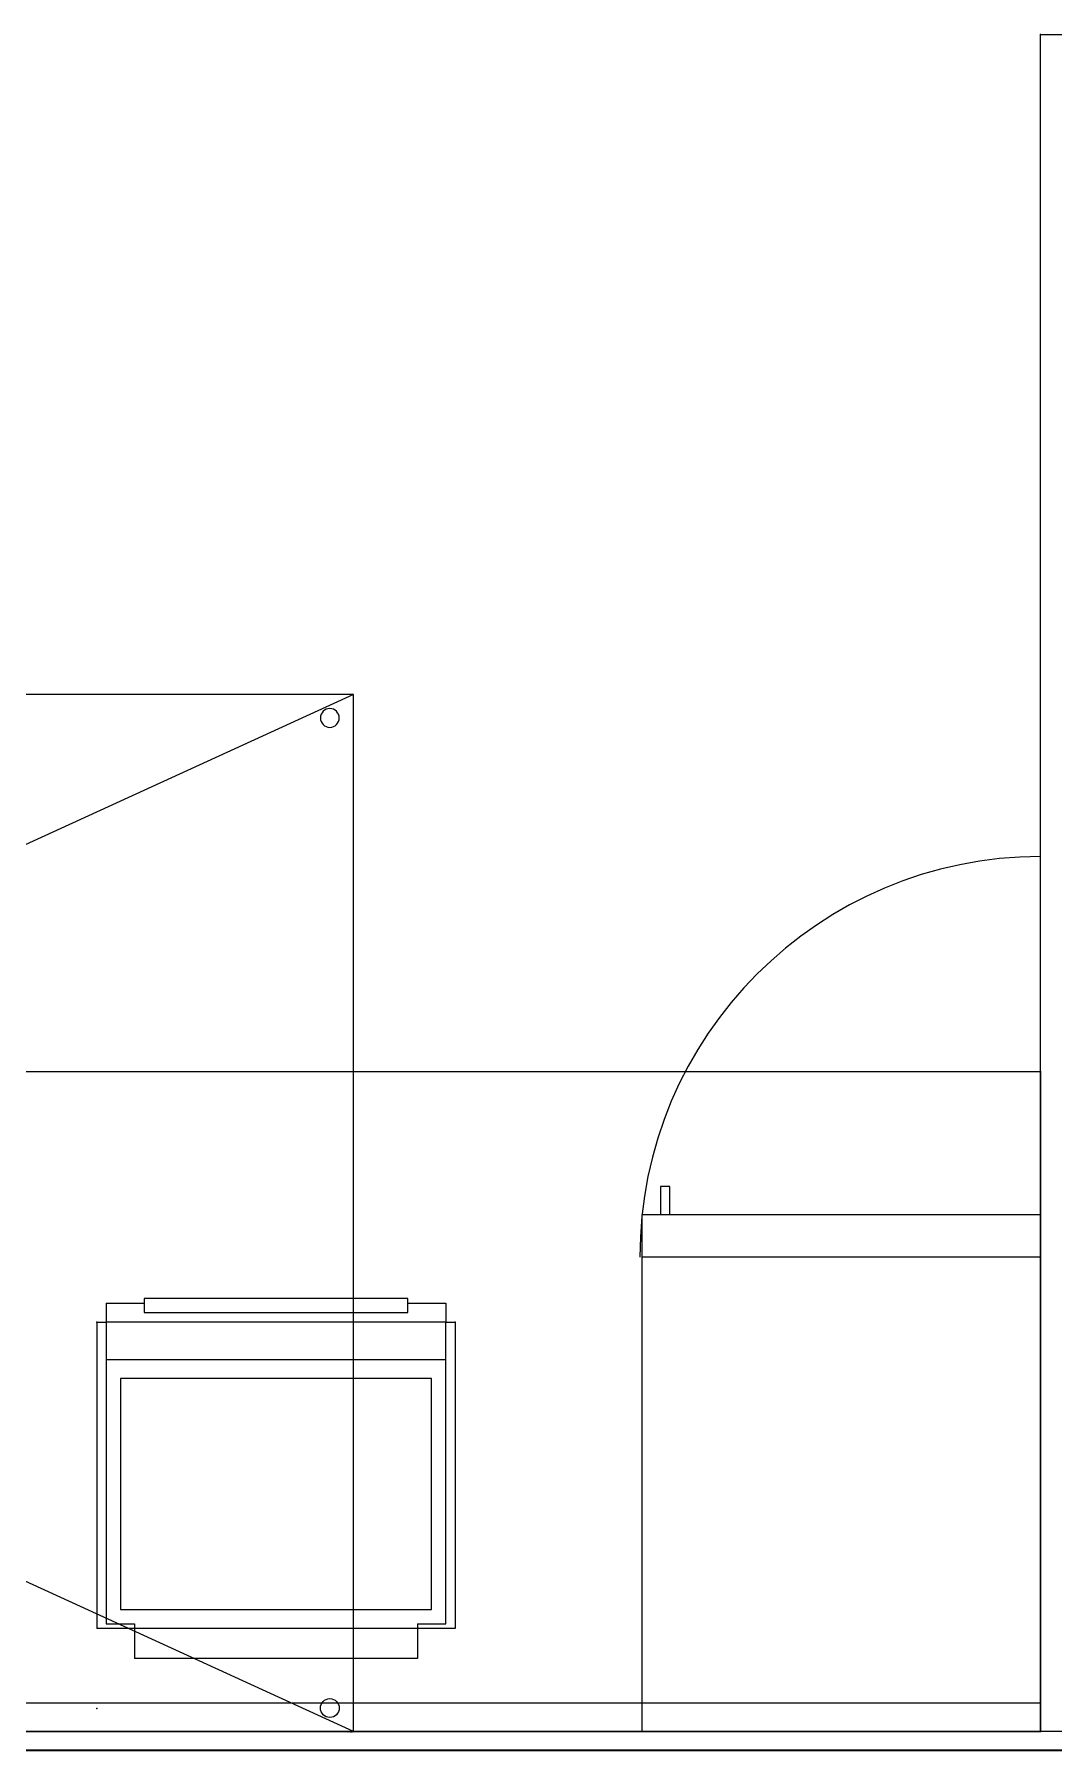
# Model space of a CAD drawing. Header units: millimetres. Extents: x -5316 to 10114, y -10026 to 11025.
# Drawn here: x 76.1 to 184.2, y -458.8 to -276.7 of the extents above; entities that cross this region are included whole.
import ezdxf

# ---------------------------------------------------------------- set-up
doc = ezdxf.new("R2010")
doc.units = ezdxf.units.MM
doc.layers.add('200-InsPoint-3D', color=3, linetype='Continuous', plot=False)
doc.layers.add('DUVAR', color=1, linetype='Continuous', lineweight=35)
doc.layers.add('tefrişler', color=13, linetype='Continuous', lineweight=5)
doc.styles.get("Standard").update_dxf_attribs({"font": 'arial.ttf'})

msp = doc.modelspace()

# ---------------------------------------------------------------- linework, layer by layer
at = {"layer": '200-InsPoint-3D'}
msp.add_point((182.8, -456.75), dxfattribs=at)
at = {"layer": 'DUVAR'}
msp.add_line((699.54, -458.77), (-404.07, -458.77), dxfattribs=at)
at = {"layer": 'tefrişler'}
for p, q in [((109.92, -346.75), (-130.08, -456.75)), ((109.92, -456.75), (-130.08, -346.75)), ((182.8, -406.45), (182.8, -363.95)), ((72.8, -386.75), (182.8, -386.75)), ((182.8, -386.75), (182.8, -456.75)), ((182.8, -406.45), (140.5, -406.45)), ((83.71, -411.31), (87.71, -411.31)), ((83.71, -411.31), (83.71, -413.31)), ((87.71, -411.31), (87.71, -411.31)), ((115.71, -411.31), (119.71, -411.31)), ((119.71, -411.31), (119.71, -413.31)), ((82.71, -413.31), (82.71, -445.81)), ((82.71, -413.31), (83.71, -413.31)), ((119.71, -413.31), (83.71, -413.31)), ((83.71, -413.31), (83.71, -445.31)), ((119.71, -445.31), (119.71, -413.31)), ((119.71, -413.31), (120.71, -413.31)), ((120.71, -413.31), (120.71, -445.81)), ((119.71, -417.31), (83.71, -417.31)), ((86.71, -445.81), (82.71, -445.81)), ((83.71, -445.31), (86.71, -445.31)), ((86.71, -445.31), (86.71, -445.81)), ((116.71, -445.81), (86.71, -445.81)), ((86.71, -445.81), (86.71, -449.01)), ((116.71, -445.31), (116.71, -445.31)), ((116.71, -445.31), (119.71, -445.31)), ((116.71, -445.31), (116.71, -445.81)), ((120.71, -445.81), (116.71, -445.81)), ((116.71, -445.81), (116.71, -449.01)), ((116.71, -449.01), (86.71, -449.01)), ((182.8, -453.75), (72.8, -453.75)), ((-130.08, -456.75), (182.8, -456.75)), ((182.8, -456.75), (72.8, -456.75))]:
    msp.add_line(p, q, dxfattribs=at)
for points in [[(252.8, -276.75), (252.8, -456.75), (182.8, -456.75), (182.8, -276.75)], [(109.92, -346.75), (-130.08, -346.75), (-130.08, -456.75), (109.92, -456.75)], [(182.8, -401.95), (140.5, -401.95), (140.5, -456.75), (182.8, -456.75)], [(115.71, -412.31), (115.71, -410.81), (87.71, -410.81), (87.71, -412.31)], [(118.21, -443.81), (118.21, -419.31), (85.21, -419.31), (85.21, -443.81)]]:
    msp.add_lwpolyline(points, close=True, dxfattribs=at)
for points in [[(108.42, -349.25, 1), (106.42, -349.25, 1)], [(108.42, -454.25, -1), (106.42, -454.25, -1)]]:
    msp.add_lwpolyline(points, format="xyb", close=True, dxfattribs=at)
msp.add_lwpolyline([(143.5, -401.95), (143.5, -398.95), (142.5, -398.95), (142.5, -401.95)], dxfattribs=at)
msp.add_arc((182.8, -406.45), 42.5, 90, 180, dxfattribs=at)
for p in [(182.8, -276.75), (182.8, -386.75), (140.5, -403.45), (182.8, -403.45), (182.8, -411.75), (82.71, -413.31), (120.71, -413.31), (82.71, -454.31), (140.5, -456.75), (182.8, -456.75)]:
    msp.add_point(p, dxfattribs=at)

# ---------------------------------------------------------------- texts
at = {"layer": 'tefrişler', "flags": 9}
msp.add_attdef('DISTANG', (109.92, -456.75), '1993.104034907173^I5.232196000065743', height=0.1, rotation=180, dxfattribs=at)

doc.saveas('drawing.dxf')
